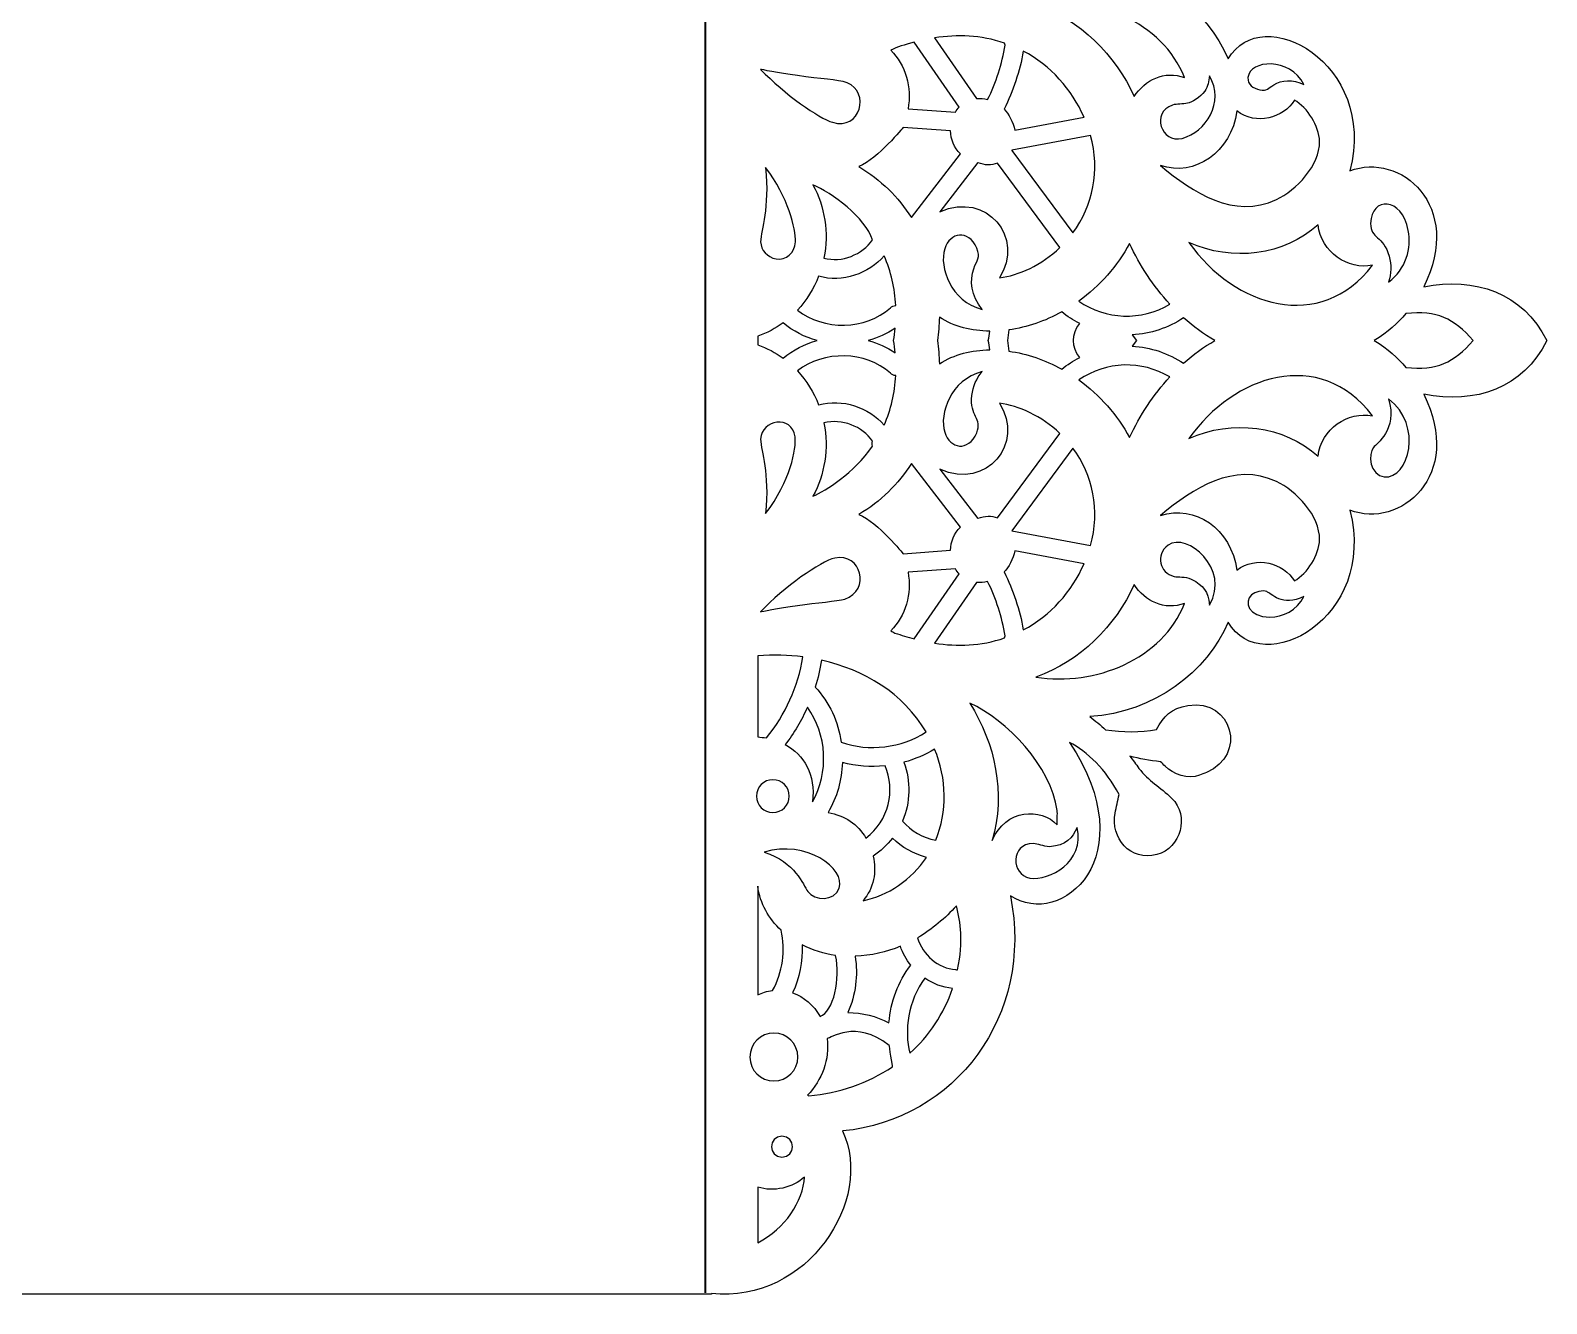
# Model space of a CAD drawing. Header units: millimetres. Extents: x -141 to 141, y -90 to 90.
# Drawn here: x 0.1 to 141.5, y -89.8 to 28.9 of the extents above; entities that cross this region are included whole.
import ezdxf
from ezdxf.lldxf.tags import DXFTag

# ---------------------------------------------------------------- set-up
doc = ezdxf.new("R2010")
doc.units = ezdxf.units.MM
doc.header["$MEASUREMENT"] = 0
doc.layers.add('layer 1', color=7, linetype='Continuous')
tags = doc.linetypes.add('New Line2', pattern=[5, 2.5, -2.5]).pattern_tags.tags
tags[6:7] = [DXFTag(74, 4), DXFTag(75, 0), DXFTag(340, '0'), DXFTag(46, 1.0), DXFTag(50, 0.0), DXFTag(44, 0.0), DXFTag(45, 0.0)]
tags[4:5] = [DXFTag(74, 4), DXFTag(75, 0), DXFTag(340, '0'), DXFTag(46, 1.0), DXFTag(50, 0.0), DXFTag(44, 0.0), DXFTag(45, 0.0)]

msp = doc.modelspace()

# ---------------------------------------------------------------- linework, layer by layer
at = {"layer": 'layer 1', "color": 250}
for points, knots in [([(130.0057, 5.0094), (133.7846, 12.5674), (127.81, 17.6449), (123.1159, 15.808), (123.1159, 15.808), (125.7325, 25.9059), (114.9033, 31.6936), (111.7847, 26.2537), (111.7847, 26.2537), (109.7911, 30.8843), (104.9059, 34.6583), (98.873, 35.0626), (98.873, 35.0626), (99.3881, 35.4401), (99.8784, 35.8563), (100.3441, 36.2832), (100.3441, 36.2832), (101.9351, 36.5196), (103.5685, 36.5407), (105.1031, 36.2585), (105.1031, 36.2585), (105.7487, 35.0308), (106.4542, 34.2794), (108.0276, 34.0254), (108.0276, 34.0254), (112.1974, 33.3516), (113.5662, 38.6609), (109.7421, 40.259), (109.7421, 40.259), (109.5304, 40.3507), (109.3223, 40.4389), (109.1106, 40.5271), (109.1106, 40.5271), (108.0558, 40.9681), (106.6447, 40.4248), (105.8898, 39.6734), (105.8898, 39.6734), (105.7487, 39.5358), (105.6111, 39.3982), (105.4735, 39.2642), (105.4735, 39.2642), (104.4681, 39.1583), (103.505, 38.9925), (102.5913, 38.7421), (102.5913, 38.7421), (102.8876, 39.116), (103.1769, 39.497), (103.4591, 39.8815), (103.4591, 39.8815), (104.3376, 41.0633), (105.4488, 41.6278), (106.5001, 42.6579), (106.5001, 42.6579), (108.1969, 44.323), (107.382, 47.3004), (105.1101, 47.9249), (105.1101, 47.9249), (102.6619, 48.5987), (100.7851, 46.3515), (101.2366, 44.0478), (101.2366, 44.0478), (101.3495, 43.4693), (101.4836, 42.9013), (101.6071, 42.3263), (101.6071, 42.3263), (100.3773, 39.9891), (98.6592, 38.3466), (96.9821, 37.4579), (96.9821, 37.4579), (103.9661, 47.9954), (96.3295, 54.9966), (91.4682, 51.756), (91.4682, 51.756), (93.7278, 63.0548), (86.1945, 72.6877), (75.8225, 73.6847), (75.8225, 73.6847), (78.8268, 80.1292), (72.5417, 89.7812), (63.5917, 88.833), (63.5917, 88.833), (63.5917, 88.833), (63.5917, 88.9), (63.5917, 88.9), (63.5917, 88.9), (63.5917, 88.9), (-63.4083, 88.9), (-63.4083, 88.9), (-63.4083, 88.9), (-63.4083, 88.9), (-63.4083, 88.833), (-63.4083, 88.833), (-63.4083, 88.833), (-72.4334, 89.789), (-78.6102, 80.0587), (-75.6391, 73.6847), (-75.6391, 73.6847), (-86.1522, 72.674), (-93.52, 62.932), (-91.2848, 51.756), (-91.2848, 51.756), (-96.0656, 54.9427), (-103.8546, 48.1037), (-96.7987, 37.4579), (-96.7987, 37.4579), (-98.4747, 38.3462), (-100.1917, 39.9852), (-101.4236, 42.3263), (-101.4236, 42.3263), (-101.3001, 42.9013), (-101.1661, 43.4693), (-101.0532, 44.0478), (-101.0532, 44.0478), (-100.6016, 46.3515), (-102.4784, 48.5987), (-104.9267, 47.9249), (-104.9267, 47.9249), (-107.1985, 47.3004), (-108.0135, 44.323), (-106.3166, 42.6579), (-106.3166, 42.6579), (-105.2654, 41.6278), (-104.1541, 41.0633), (-103.2757, 39.8815), (-103.2757, 39.8815), (-102.9935, 39.497), (-102.7042, 39.116), (-102.4079, 38.7421), (-102.4079, 38.7421), (-103.3216, 38.9925), (-104.2846, 39.1583), (-105.2901, 39.2642), (-105.2901, 39.2642), (-105.4276, 39.3982), (-105.5652, 39.5358), (-105.7063, 39.6734), (-105.7063, 39.6734), (-106.4613, 40.4248), (-107.8724, 40.9681), (-108.9272, 40.5271), (-108.9272, 40.5271), (-113.9075, 38.4517), (-111.7388, 33.3961), (-107.8442, 34.0254), (-107.8442, 34.0254), (-106.2708, 34.2794), (-105.5652, 35.0308), (-104.9196, 36.2585), (-104.9196, 36.2585), (-103.3851, 36.5407), (-101.7517, 36.5196), (-100.1607, 36.2832), (-100.1607, 36.2832), (-99.695, 35.8563), (-99.2046, 35.4401), (-98.6896, 35.0626), (-98.6896, 35.0626), (-104.7009, 34.6597), (-109.6008, 30.9005), (-111.6013, 26.2537), (-111.6013, 26.2537), (-114.7214, 31.6957), (-125.5491, 25.9076), (-122.9324, 15.808), (-122.9324, 15.808), (-127.6187, 17.6421), (-133.6062, 12.5769), (-129.8222, 5.0094), (-129.8222, 5.0094), (-134.5828, 5.9616), (-139.1047, 4.475), (-141.2875, 0), (-141.2875, 0), (-139.0913, -4.4866), (-134.5714, -5.9595), (-129.8222, -5.0094), (-129.8222, -5.0094), (-133.5906, -12.5462), (-127.6464, -17.653), (-122.9324, -15.808), (-122.9324, -15.808), (-125.5485, -25.9059), (-114.7203, -31.6939), (-111.6013, -26.2537), (-111.6013, -26.2537), (-109.6141, -30.8702), (-104.7394, -34.6569), (-98.6896, -35.0626), (-98.6896, -35.0626), (-99.2046, -35.4401), (-99.695, -35.8563), (-100.1607, -36.2832), (-100.1607, -36.2832), (-101.7517, -36.5196), (-103.3851, -36.5407), (-104.9196, -36.2585), (-104.9196, -36.2585), (-105.5652, -35.0308), (-106.2708, -34.2794), (-107.8442, -34.0254), (-107.8442, -34.0254), (-110.3026, -33.6282), (-111.7874, -35.3106), (-111.8084, -37.0861), (-111.8084, -37.0861), (-111.8377, -39.5679), (-108.3987, -42.2942), (-105.2901, -39.2642), (-105.2901, -39.2642), (-104.2846, -39.1583), (-103.3216, -38.9925), (-102.4079, -38.7421), (-102.4079, -38.7421), (-102.7042, -39.116), (-102.9935, -39.497), (-103.2757, -39.8815), (-103.2757, -39.8815), (-104.1541, -41.0633), (-105.2654, -41.6278), (-106.3166, -42.6579), (-106.3166, -42.6579), (-108.0135, -44.323), (-107.1985, -47.3004), (-104.9267, -47.9249), (-104.9267, -47.9249), (-102.4784, -48.5987), (-100.6016, -46.3515), (-101.0532, -44.0478), (-101.0532, -44.0478), (-101.1661, -43.4693), (-101.3001, -42.9013), (-101.4236, -42.3263), (-101.4236, -42.3263), (-100.1938, -39.9895), (-98.4751, -38.3466), (-96.7987, -37.4579), (-96.7987, -37.4579), (-103.8652, -48.1199), (-96.037, -54.9246), (-91.2848, -51.756), (-91.2848, -51.756), (-93.5454, -63.0583), (-86.0086, -72.6881), (-75.6391, -73.6847), (-75.6391, -73.6847), (-78.6959, -80.2429), (-72.245, -89.7693), (-63.4083, -88.833), (-63.4083, -88.833), (-63.4083, -88.833), (-63.4083, -88.9), (-63.4083, -88.9), (-63.4083, -88.9), (-63.4083, -88.9), (63.5917, -88.9), (63.5917, -88.9), (63.5917, -88.9), (63.5917, -88.9), (63.5917, -88.833), (63.5917, -88.833), (63.5917, -88.833), (72.5745, -89.7847), (78.8137, -80.1025), (75.8225, -73.6847), (75.8225, -73.6847), (86.336, -72.6743), (93.7031, -62.9324), (91.4682, -51.756), (91.4682, -51.756), (96.2466, -54.942), (104.0391, -48.1058), (96.9821, -37.4579), (96.9821, -37.4579), (98.6582, -38.3466), (100.3752, -39.9856), (101.6071, -42.3263), (101.6071, -42.3263), (101.4836, -42.9013), (101.3495, -43.4693), (101.2366, -44.0478), (101.2366, -44.0478), (100.7851, -46.3515), (102.6619, -48.5987), (105.1101, -47.9249), (105.1101, -47.9249), (107.382, -47.3004), (108.1969, -44.323), (106.5001, -42.6579), (106.5001, -42.6579), (105.4488, -41.6278), (104.3376, -41.0633), (103.4591, -39.8815), (103.4591, -39.8815), (103.1769, -39.497), (102.8876, -39.116), (102.5913, -38.7421), (102.5913, -38.7421), (103.505, -38.9925), (104.4681, -39.1583), (105.4735, -39.2642), (105.4735, -39.2642), (105.6111, -39.3982), (105.7487, -39.5358), (105.8898, -39.6734), (105.8898, -39.6734), (106.6447, -40.4248), (108.0558, -40.9681), (109.1106, -40.5271), (109.1106, -40.5271), (109.3223, -40.4389), (109.5304, -40.3507), (109.7421, -40.259), (109.7421, -40.259), (113.5662, -38.6609), (112.1974, -33.3516), (108.0276, -34.0254), (108.0276, -34.0254), (106.4542, -34.2794), (105.7487, -35.0308), (105.1031, -36.2585), (105.1031, -36.2585), (103.5685, -36.5407), (101.9351, -36.5196), (100.3441, -36.2832), (100.3441, -36.2832), (99.8784, -35.8563), (99.3881, -35.4401), (98.873, -35.0626), (98.873, -35.0626), (104.8953, -34.6587), (109.7876, -30.8927), (111.7847, -26.2537), (111.7847, -26.2537), (114.9142, -31.713), (125.7237, -25.8727), (123.1159, -15.808), (123.1159, -15.808), (127.8033, -17.6428), (133.7889, -12.5758), (130.0057, -5.0094), (130.0057, -5.0094), (134.802, -5.969), (139.2975, -4.4559), (141.4709, 0), (141.4709, 0), (139.2798, 4.4753), (134.7354, 5.9552), (130.0057, 5.0094)], [0, 0, 0, 0, 0.01136364, 0.01136364, 0.01136364, 0.01136364, 0.02272727, 0.02272727, 0.02272727, 0.02272727, 0.03409091, 0.03409091, 0.03409091, 0.03409091, 0.04545455, 0.04545455, 0.04545455, 0.04545455, 0.05681818, 0.05681818, 0.05681818, 0.05681818, 0.06818182, 0.06818182, 0.06818182, 0.06818182, 0.07954545, 0.07954545, 0.07954545, 0.07954545, 0.09090909, 0.09090909, 0.09090909, 0.09090909, 0.10227273, 0.10227273, 0.10227273, 0.10227273, 0.11363636, 0.11363636, 0.11363636, 0.11363636, 0.125, 0.125, 0.125, 0.125, 0.13636364, 0.13636364, 0.13636364, 0.13636364, 0.14772727, 0.14772727, 0.14772727, 0.14772727, 0.15909091, 0.15909091, 0.15909091, 0.15909091, 0.17045455, 0.17045455, 0.17045455, 0.17045455, 0.18181818, 0.18181818, 0.18181818, 0.18181818, 0.19318182, 0.19318182, 0.19318182, 0.19318182, 0.20454545, 0.20454545, 0.20454545, 0.20454545, 0.21590909, 0.21590909, 0.21590909, 0.21590909, 0.22727273, 0.22727273, 0.22727273, 0.22727273, 0.23863636, 0.23863636, 0.23863636, 0.23863636, 0.25, 0.25, 0.25, 0.25, 0.26136364, 0.26136364, 0.26136364, 0.26136364, 0.27272727, 0.27272727, 0.27272727, 0.27272727, 0.28409091, 0.28409091, 0.28409091, 0.28409091, 0.29545455, 0.29545455, 0.29545455, 0.29545455, 0.30681818, 0.30681818, 0.30681818, 0.30681818, 0.31818182, 0.31818182, 0.31818182, 0.31818182, 0.32954545, 0.32954545, 0.32954545, 0.32954545, 0.34090909, 0.34090909, 0.34090909, 0.34090909, 0.35227273, 0.35227273, 0.35227273, 0.35227273, 0.36363636, 0.36363636, 0.36363636, 0.36363636, 0.375, 0.375, 0.375, 0.375, 0.38636364, 0.38636364, 0.38636364, 0.38636364, 0.39772727, 0.39772727, 0.39772727, 0.39772727, 0.40909091, 0.40909091, 0.40909091, 0.40909091, 0.42045455, 0.42045455, 0.42045455, 0.42045455, 0.43181818, 0.43181818, 0.43181818, 0.43181818, 0.44318182, 0.44318182, 0.44318182, 0.44318182, 0.45454545, 0.45454545, 0.45454545, 0.45454545, 0.46590909, 0.46590909, 0.46590909, 0.46590909, 0.47727273, 0.47727273, 0.47727273, 0.47727273, 0.48863636, 0.48863636, 0.48863636, 0.48863636, 0.5, 0.5, 0.5, 0.5, 0.51136364, 0.51136364, 0.51136364, 0.51136364, 0.52272727, 0.52272727, 0.52272727, 0.52272727, 0.53409091, 0.53409091, 0.53409091, 0.53409091, 0.54545455, 0.54545455, 0.54545455, 0.54545455, 0.55681818, 0.55681818, 0.55681818, 0.55681818, 0.56818182, 0.56818182, 0.56818182, 0.56818182, 0.57954545, 0.57954545, 0.57954545, 0.57954545, 0.59090909, 0.59090909, 0.59090909, 0.59090909, 0.60227273, 0.60227273, 0.60227273, 0.60227273, 0.61363636, 0.61363636, 0.61363636, 0.61363636, 0.625, 0.625, 0.625, 0.625, 0.63636364, 0.63636364, 0.63636364, 0.63636364, 0.64772727, 0.64772727, 0.64772727, 0.64772727, 0.65909091, 0.65909091, 0.65909091, 0.65909091, 0.67045455, 0.67045455, 0.67045455, 0.67045455, 0.68181818, 0.68181818, 0.68181818, 0.68181818, 0.69318182, 0.69318182, 0.69318182, 0.69318182, 0.70454545, 0.70454545, 0.70454545, 0.70454545, 0.71590909, 0.71590909, 0.71590909, 0.71590909, 0.72727273, 0.72727273, 0.72727273, 0.72727273, 0.73863636, 0.73863636, 0.73863636, 0.73863636, 0.75, 0.75, 0.75, 0.75, 0.76136364, 0.76136364, 0.76136364, 0.76136364, 0.77272727, 0.77272727, 0.77272727, 0.77272727, 0.78409091, 0.78409091, 0.78409091, 0.78409091, 0.79545455, 0.79545455, 0.79545455, 0.79545455, 0.80681818, 0.80681818, 0.80681818, 0.80681818, 0.81818182, 0.81818182, 0.81818182, 0.81818182, 0.82954545, 0.82954545, 0.82954545, 0.82954545, 0.84090909, 0.84090909, 0.84090909, 0.84090909, 0.85227273, 0.85227273, 0.85227273, 0.85227273, 0.86363636, 0.86363636, 0.86363636, 0.86363636, 0.875, 0.875, 0.875, 0.875, 0.88636364, 0.88636364, 0.88636364, 0.88636364, 0.89772727, 0.89772727, 0.89772727, 0.89772727, 0.90909091, 0.90909091, 0.90909091, 0.90909091, 0.92045455, 0.92045455, 0.92045455, 0.92045455, 0.93181818, 0.93181818, 0.93181818, 0.93181818, 0.94318182, 0.94318182, 0.94318182, 0.94318182, 0.95454545, 0.95454545, 0.95454545, 0.95454545, 0.96590909, 0.96590909, 0.96590909, 0.96590909, 0.97727273, 0.97727273, 0.97727273, 0.97727273, 1, 1, 1, 1]), ([(107.7172, 24.5075), (105.8545, 25.2166), (103.9883, 24.2782), (103.0111, 22.7471), (103.0111, 22.7471), (101.2518, 26.6231), (97.9791, 29.9025), (93.8424, 31.3796), (93.8424, 31.3796), (99.3669, 32.2488), (105.6386, 29.7042), (107.7172, 24.5075)], [0, 0, 0, 0, 0.25, 0.25, 0.25, 0.25, 0.5, 0.5, 0.5, 0.5, 1, 1, 1, 1]), ([(90.9814, 27.5378), (90.6921, 25.7845), (90.1418, 24.063), (89.3445, 22.4614), (89.3445, 22.4614), (89.0058, 22.5496), (88.6531, 22.5813), (88.3073, 22.5531), (88.3073, 22.5531), (88.3073, 22.5531), (84.3809, 28.2046), (84.3809, 28.2046), (84.3809, 28.2046), (86.5258, 28.5503), (88.6989, 28.4833), (90.9249, 27.7213), (90.9249, 27.7213), (90.9249, 27.7213), (90.9814, 27.5378), (90.9814, 27.5378)], [0, 0, 0, 0, 0.16666667, 0.16666667, 0.16666667, 0.16666667, 0.33333333, 0.33333333, 0.33333333, 0.33333333, 0.5, 0.5, 0.5, 0.5, 0.66666667, 0.66666667, 0.66666667, 0.66666667, 1, 1, 1, 1]), ([(86.3424, 21.2866), (86.3424, 21.2866), (81.9326, 21.6076), (81.9326, 21.6076), (81.9326, 21.6076), (82.2678, 23.5867), (81.7069, 25.6999), (80.324, 27.0616), (80.324, 27.0616), (80.9332, 27.383), (81.5516, 27.5583), (82.5006, 27.8095), (82.5006, 27.8095), (82.5006, 27.8095), (86.7057, 21.7593), (86.7057, 21.7593), (86.7057, 21.7593), (86.5681, 21.6112), (86.4482, 21.4559), (86.3424, 21.2866)], [0, 0, 0, 0, 0.16666667, 0.16666667, 0.16666667, 0.16666667, 0.33333333, 0.33333333, 0.33333333, 0.33333333, 0.5, 0.5, 0.5, 0.5, 0.66666667, 0.66666667, 0.66666667, 0.66666667, 1, 1, 1, 1]), ([(91.8704, 19.6039), (91.742, 20.374), (91.325, 21.1226), (90.8756, 21.5724), (90.8756, 21.5724), (91.7328, 23.2692), (92.3431, 25.0966), (92.6747, 26.9699), (92.6747, 26.9699), (95.2112, 25.6434), (97.2009, 23.4209), (98.3368, 20.8104), (98.3368, 20.8104), (98.3368, 20.8104), (91.8704, 19.6039), (91.8704, 19.6039)], [0, 0, 0, 0, 0.2, 0.2, 0.2, 0.2, 0.4, 0.4, 0.4, 0.4, 0.6, 0.6, 0.6, 0.6, 1, 1, 1, 1]), ([(118.841, 23.8559), (117.7643, 24.3893), (116.7575, 24.2888), (116.0328, 23.8457), (116.0328, 23.8457), (115.4853, 23.519), (115.4232, 23.2364), (114.7247, 23.3712), (114.7247, 23.3712), (114.1032, 23.4985), (113.5648, 23.8795), (113.6216, 24.5085), (113.6216, 24.5085), (113.7574, 26.1849), (117.5279, 26.4435), (118.841, 23.8559)], [0, 0, 0, 0, 0.2, 0.2, 0.2, 0.2, 0.4, 0.4, 0.4, 0.4, 0.6, 0.6, 0.6, 0.6, 1, 1, 1, 1]), ([(68.1842, 25.2776), (68.1842, 25.2776), (69.8218, 24.9305), (71.6125, 24.6909), (71.6125, 24.6909), (73.8315, 24.3699), (75.329, 24.3417), (76.236, 24.034), (76.236, 24.034), (78.444, 23.1507), (77.4926, 19.5471), (74.8799, 20.3426), (74.8799, 20.3426), (73.636, 20.707), (70.4081, 22.9503), (68.1842, 25.2776)], [0, 0, 0, 0, 0.2, 0.2, 0.2, 0.2, 0.4, 0.4, 0.4, 0.4, 0.6, 0.6, 0.6, 0.6, 1, 1, 1, 1]), ([(109.5894, 23.2357), (109.8878, 23.6851), (109.9689, 24.1889), (110.0243, 24.6595), (110.0243, 24.6595), (111.5004, 22.1996), (109.6582, 19.4359), (107.497, 18.8415), (107.497, 18.8415), (105.5296, 18.3713), (104.5316, 21.269), (106.5833, 21.9442), (106.5833, 21.9442), (107.0056, 22.0832), (107.514, 22.0112), (107.9969, 22.1156), (107.9969, 22.1156), (108.3501, 22.2137), (109.2062, 22.6515), (109.5894, 23.2357)], [0, 0, 0, 0, 0.16666667, 0.16666667, 0.16666667, 0.16666667, 0.33333333, 0.33333333, 0.33333333, 0.33333333, 0.5, 0.5, 0.5, 0.5, 0.66666667, 0.66666667, 0.66666667, 0.66666667, 1, 1, 1, 1]), ([(112.5855, 21.3995), (114.3635, 20.0237), (116.9282, 20.7433), (117.9654, 22.412), (117.9654, 22.412), (119.1676, 21.7131), (120.2616, 19.9838), (120.2937, 18.5526), (120.2937, 18.5526), (120.3466, 16.3759), (118.1206, 13.9912), (116.272, 13.141), (116.272, 13.141), (112.2962, 11.3136), (108.5533, 13.7442), (105.4735, 16.3054), (105.4735, 16.3054), (108.634, 15.2449), (112.0662, 17.5334), (112.5855, 21.3995)], [0, 0, 0, 0, 0.16666667, 0.16666667, 0.16666667, 0.16666667, 0.33333333, 0.33333333, 0.33333333, 0.33333333, 0.5, 0.5, 0.5, 0.5, 0.66666667, 0.66666667, 0.66666667, 0.66666667, 1, 1, 1, 1]), ([(82.2396, 11.4688), (81.0309, 13.359), (79.3669, 15.0054), (77.3536, 16.2137), (77.3536, 16.2137), (79.1457, 16.9651), (81.4705, 19.872), (81.4705, 19.872), (81.4705, 19.872), (81.4705, 19.872), (85.8838, 19.5509), (85.8838, 19.5509), (85.8838, 19.5509), (85.895, 18.7702), (86.2358, 17.9783), (86.8186, 17.4061), (86.8186, 17.4061), (86.8186, 17.4061), (82.2396, 11.4688), (82.2396, 11.4688)], [0, 0, 0, 0, 0.16666667, 0.16666667, 0.16666667, 0.16666667, 0.33333333, 0.33333333, 0.33333333, 0.33333333, 0.5, 0.5, 0.5, 0.5, 0.66666667, 0.66666667, 0.66666667, 0.66666667, 1, 1, 1, 1]), ([(97.282, 10.0259), (97.282, 10.0259), (91.5917, 17.7271), (91.5917, 17.7271), (91.5917, 17.7271), (91.5952, 17.7377), (91.5988, 17.7447), (91.6058, 17.7553), (91.6058, 17.7553), (91.6058, 17.7553), (98.9365, 19.1206), (98.9365, 19.1206), (98.9365, 19.1206), (99.8682, 15.8468), (99.1824, 12.61), (97.282, 10.0259)], [0, 0, 0, 0, 0.2, 0.2, 0.2, 0.2, 0.4, 0.4, 0.4, 0.4, 0.6, 0.6, 0.6, 0.6, 1, 1, 1, 1]), ([(68.6467, 16.1301), (70.7573, 13.3445), (71.4781, 10.4376), (71.422, 9.2068), (71.422, 9.2068), (71.3962, 8.1478), (70.5199, 7.4542), (69.6295, 7.6129), (69.6295, 7.6129), (68.792, 7.7615), (68.2096, 8.4533), (68.1842, 9.1885), (68.1842, 9.1885), (68.2237, 10.4228), (69.0196, 12.2657), (68.6467, 16.1301)], [0, 0, 0, 0, 0.2, 0.2, 0.2, 0.2, 0.4, 0.4, 0.4, 0.4, 0.6, 0.6, 0.6, 0.6, 1, 1, 1, 1]), ([(84.8854, 12.005), (84.8854, 12.005), (88.4238, 16.5947), (88.4238, 16.5947), (88.4238, 16.5947), (88.4343, 16.5841), (88.4484, 16.577), (88.459, 16.5735), (88.459, 16.5735), (89.0764, 16.316), (89.7149, 16.323), (90.2688, 16.5382), (90.2688, 16.5382), (90.2688, 16.5382), (96.0861, 8.6678), (96.0861, 8.6678), (96.0861, 8.6678), (94.3995, 7.0457), (92.2168, 6.06), (90.4663, 5.842), (90.4663, 5.842), (92.812, 9.5698), (89.3128, 13.9513), (84.8854, 12.005)], [0, 0, 0, 0, 0.14285714, 0.14285714, 0.14285714, 0.14285714, 0.28571429, 0.28571429, 0.28571429, 0.28571429, 0.42857143, 0.42857143, 0.42857143, 0.42857143, 0.57142857, 0.57142857, 0.57142857, 0.57142857, 0.71428571, 0.71428571, 0.71428571, 0.71428571, 1, 1, 1, 1]), ([(78.6201, 9.3733), (77.6753, 8.0169), (75.7389, 7.2242), (74.0833, 7.687), (74.0833, 7.687), (74.5621, 10.0669), (74.1655, 12.482), (73.0603, 14.5098), (73.0603, 14.5098), (74.7677, 13.8127), (77.9829, 11.4208), (78.6201, 9.3733)], [0, 0, 0, 0, 0.25, 0.25, 0.25, 0.25, 0.5, 0.5, 0.5, 0.5, 1, 1, 1, 1]), ([(128.5646, 10.2627), (128.8987, 8.618), (128.3497, 6.6636), (126.7358, 5.4367), (126.7358, 5.4367), (126.9693, 6.2509), (127.0226, 7.0443), (126.7845, 7.8627), (126.7845, 7.8627), (126.2486, 9.8146), (125.0382, 9.4298), (125.0541, 10.9234), (125.0541, 10.9234), (125.1091, 13.4207), (127.9694, 13.4232), (128.5646, 10.2627)], [0, 0, 0, 0, 0.2, 0.2, 0.2, 0.2, 0.4, 0.4, 0.4, 0.4, 0.6, 0.6, 0.6, 0.6, 1, 1, 1, 1]), ([(88.833, 2.8896), (85.9007, 3.6816), (84.8071, 6.8111), (85.3454, 8.5542), (85.3454, 8.5542), (85.8397, 10.076), (87.5446, 10.426), (88.3299, 8.6064), (88.3299, 8.6064), (88.7095, 7.6973), (88.3451, 7.536), (88.0555, 6.6989), (88.0555, 6.6989), (87.6582, 5.5894), (87.8071, 4.1988), (88.833, 2.8896)], [0, 0, 0, 0, 0.2, 0.2, 0.2, 0.2, 0.4, 0.4, 0.4, 0.4, 0.6, 0.6, 0.6, 0.6, 1, 1, 1, 1]), ([(125.2396, 7.0168), (120.3635, 0.6858), (112.3689, 3.1274), (108.1193, 9.1334), (108.1193, 9.1334), (112.1082, 7.3173), (117.0146, 7.9237), (120.1526, 10.7879), (120.1526, 10.7879), (120.4489, 8.2197), (122.9431, 6.5687), (125.2396, 7.0168)], [0, 0, 0, 0, 0.25, 0.25, 0.25, 0.25, 0.5, 0.5, 0.5, 0.5, 1, 1, 1, 1]), ([(97.8464, 3.6759), (99.8149, 5.0871), (101.4377, 6.9356), (102.5878, 9.0523), (102.5878, 9.0523), (103.5438, 6.9779), (104.8068, 5.0483), (106.3343, 3.3973), (106.3343, 3.3973), (103.6465, 1.7875), (100.3646, 1.9445), (97.8464, 3.6759)], [0, 0, 0, 0, 0.25, 0.25, 0.25, 0.25, 0.5, 0.5, 0.5, 0.5, 1, 1, 1, 1]), ([(80.2852, 3.0515), (77.9427, 0.949), (74.0692, 0.9066), (71.6174, 2.8363), (71.6174, 2.8363), (72.4711, 3.7465), (73.1379, 4.826), (73.593, 5.9937), (73.593, 5.9937), (75.8017, 5.3679), (78.2694, 6.2406), (79.6996, 7.8881), (79.6996, 7.8881), (80.3416, 6.4311), (80.705, 4.8578), (80.7826, 3.2703), (80.7826, 3.2703), (80.6027, 3.2526), (80.4263, 3.1821), (80.2852, 3.0515)], [0, 0, 0, 0, 0.16666667, 0.16666667, 0.16666667, 0.16666667, 0.33333333, 0.33333333, 0.33333333, 0.33333333, 0.5, 0.5, 0.5, 0.5, 0.66666667, 0.66666667, 0.66666667, 0.66666667, 1, 1, 1, 1]), ([(128.3476, -2.5047), (127.6396, -1.6623), (126.6204, -0.7588), (125.4019, 0), (125.4019, 0), (126.619, 0.7578), (127.6403, 1.663), (128.3476, 2.5047), (128.3476, 2.5047), (131.2362, 2.8497), (132.8226, 2.0408), (134.6165, 0), (134.6165, 0), (132.8244, -2.0394), (131.2383, -2.8501), (128.3476, -2.5047)], [0, 0, 0, 0, 0.2, 0.2, 0.2, 0.2, 0.4, 0.4, 0.4, 0.4, 0.6, 0.6, 0.6, 0.6, 1, 1, 1, 1]), ([(70.2839, 1.6475), (71.2047, 0.8643), (72.2983, 0.314), (73.466, 0), (73.466, 0), (72.2983, -0.314), (71.2047, -0.8643), (70.2839, -1.6475), (70.2839, -1.6475), (69.5713, -1.1289), (68.7776, -0.7056), (67.9168, -0.4057), (67.9168, -0.4057), (67.9168, -0.4057), (67.9168, 0.4057), (67.9168, 0.4057), (67.9168, 0.4057), (68.7776, 0.7056), (69.5713, 1.1289), (70.2839, 1.6475)], [0, 0, 0, 0, 0.16666667, 0.16666667, 0.16666667, 0.16666667, 0.33333333, 0.33333333, 0.33333333, 0.33333333, 0.5, 0.5, 0.5, 0.5, 0.66666667, 0.66666667, 0.66666667, 0.66666667, 1, 1, 1, 1]), ([(89.5385, -0.8714), (87.8734, -0.8855), (86.2365, -1.2771), (84.8466, -2.1731), (84.8466, -2.1731), (84.8325, -1.4464), (84.7725, -0.7197), (84.6667, 0), (84.6667, 0), (84.7725, 0.7197), (84.8325, 1.4464), (84.8466, 2.1731), (84.8466, 2.1731), (86.2365, 1.2771), (87.8734, 0.8855), (89.5385, 0.8714), (89.5385, 0.8714), (89.5174, 0.5786), (89.4715, 0.2858), (89.4045, 0), (89.4045, 0), (89.4715, -0.2857), (89.5174, -0.5786), (89.5385, -0.8714)], [0, 0, 0, 0, 0.14285714, 0.14285714, 0.14285714, 0.14285714, 0.28571429, 0.28571429, 0.28571429, 0.28571429, 0.42857143, 0.42857143, 0.42857143, 0.42857143, 0.57142857, 0.57142857, 0.57142857, 0.57142857, 0.71428571, 0.71428571, 0.71428571, 0.71428571, 1, 1, 1, 1]), ([(97.9311, -1.5804), (97.3349, -1.8874), (96.7705, -2.2472), (96.2519, -2.6705), (96.2519, -2.6705), (94.6852, -1.8013), (93.0367, -1.2248), (91.313, -0.9913), (91.313, -0.9913), (91.2989, -0.6597), (91.2601, -0.3281), (91.2036, 0), (91.2036, 0), (91.2601, 0.3281), (91.2989, 0.6597), (91.313, 0.9913), (91.313, 0.9913), (93.0434, 1.2256), (94.6916, 1.8045), (96.2519, 2.6705), (96.2519, 2.6705), (96.7705, 2.2472), (97.3349, 1.8874), (97.9311, 1.5804), (97.9311, 1.5804), (97.1596, 0.6742), (97.1582, -0.6727), (97.9311, -1.5804)], [0, 0, 0, 0, 0.125, 0.125, 0.125, 0.125, 0.25, 0.25, 0.25, 0.25, 0.375, 0.375, 0.375, 0.375, 0.5, 0.5, 0.5, 0.5, 0.625, 0.625, 0.625, 0.625, 0.75, 0.75, 0.75, 0.75, 1, 1, 1, 1]), ([(102.8277, -0.5256), (102.8277, -0.5256), (103.2193, 0), (103.2193, 0), (103.2193, 0), (103.2193, 0), (102.8277, 0.5256), (102.8277, 0.5256), (102.8277, 0.5256), (104.5281, 0.6209), (106.2002, 1.1783), (107.6219, 2.1202), (107.6219, 2.1202), (108.5215, 1.3159), (109.4916, 0.6033), (110.5288, 0), (110.5288, 0), (109.4916, -0.6032), (108.5215, -1.3159), (107.6219, -2.1202), (107.6219, -2.1202), (106.2002, -1.1783), (104.5281, -0.6209), (102.8277, -0.5256)], [0, 0, 0, 0, 0.14285714, 0.14285714, 0.14285714, 0.14285714, 0.28571429, 0.28571429, 0.28571429, 0.28571429, 0.42857143, 0.42857143, 0.42857143, 0.42857143, 0.57142857, 0.57142857, 0.57142857, 0.57142857, 0.71428571, 0.71428571, 0.71428571, 0.71428571, 1, 1, 1, 1]), ([(80.7332, -1.1571), (79.9712, -0.6279), (79.1175, -0.2434), (78.2214, 0), (78.2214, 0), (79.1175, 0.2434), (79.9712, 0.6279), (80.7332, 1.1571), (80.7332, 1.1571), (80.6944, 0.7691), (80.6415, 0.3845), (80.5674, 0), (80.5674, 0), (80.6415, -0.3845), (80.6944, -0.7691), (80.7332, -1.1571)], [0, 0, 0, 0, 0.2, 0.2, 0.2, 0.2, 0.4, 0.4, 0.4, 0.4, 0.6, 0.6, 0.6, 0.6, 1, 1, 1, 1]), ([(73.593, -5.9937), (73.1379, -4.826), (72.4711, -3.7465), (71.6174, -2.8363), (71.6174, -2.8363), (74.0692, -0.9066), (77.9427, -0.949), (80.2852, -3.0515), (80.2852, -3.0515), (80.4263, -3.1821), (80.6027, -3.2526), (80.7826, -3.2702), (80.7826, -3.2702), (80.705, -4.8577), (80.3416, -6.4311), (79.6996, -7.8881), (79.6996, -7.8881), (78.2694, -6.2406), (75.8014, -5.3679), (73.593, -5.9937)], [0, 0, 0, 0, 0.16666667, 0.16666667, 0.16666667, 0.16666667, 0.33333333, 0.33333333, 0.33333333, 0.33333333, 0.5, 0.5, 0.5, 0.5, 0.66666667, 0.66666667, 0.66666667, 0.66666667, 1, 1, 1, 1]), ([(120.1526, -10.7879), (117.0104, -7.9199), (112.1018, -7.3201), (108.1193, -9.1334), (108.1193, -9.1334), (112.2874, -3.2431), (120.269, -0.563), (125.2396, -7.0167), (125.2396, -7.0167), (122.9431, -6.5687), (120.4489, -8.2197), (120.1526, -10.7879)], [0, 0, 0, 0, 0.25, 0.25, 0.25, 0.25, 0.5, 0.5, 0.5, 0.5, 1, 1, 1, 1]), ([(97.8464, -3.6759), (100.4253, -1.9032), (103.7033, -1.8217), (106.3343, -3.3972), (106.3343, -3.3972), (104.8068, -5.0482), (103.5438, -6.9779), (102.5878, -9.0523), (102.5878, -9.0523), (101.4377, -6.9356), (99.8149, -5.0871), (97.8464, -3.6759)], [0, 0, 0, 0, 0.25, 0.25, 0.25, 0.25, 0.5, 0.5, 0.5, 0.5, 1, 1, 1, 1]), ([(88.3299, -8.6067), (87.5457, -10.4242), (85.84, -10.0782), (85.3454, -8.5542), (85.3454, -8.5542), (84.8078, -6.8135), (85.8933, -3.6855), (88.833, -2.8896), (88.833, -2.8896), (88.3186, -3.5468), (87.9655, -4.2489), (87.8766, -5.1199), (87.8766, -5.1199), (87.6431, -7.1007), (88.8989, -7.2443), (88.3299, -8.6067)], [0, 0, 0, 0, 0.2, 0.2, 0.2, 0.2, 0.4, 0.4, 0.4, 0.4, 0.6, 0.6, 0.6, 0.6, 1, 1, 1, 1]), ([(126.3294, -12.7088), (124.9747, -12.5864), (124.7997, -10.56), (125.3268, -9.9572), (125.3268, -9.9572), (125.6086, -9.6044), (127.5722, -8.3538), (126.7358, -5.4367), (126.7358, -5.4367), (129.9714, -7.8948), (128.6263, -12.9371), (126.3294, -12.7088)], [0, 0, 0, 0, 0.25, 0.25, 0.25, 0.25, 0.5, 0.5, 0.5, 0.5, 1, 1, 1, 1]), ([(68.1842, -9.1888), (68.2463, -7.372), (71.1038, -6.8774), (71.4019, -8.9796), (71.4019, -8.9796), (71.5328, -10.082), (70.9595, -13.0778), (68.6467, -16.1304), (68.6467, -16.1304), (69.0199, -12.265), (68.224, -10.4242), (68.1842, -9.1888)], [0, 0, 0, 0, 0.25, 0.25, 0.25, 0.25, 0.5, 0.5, 0.5, 0.5, 1, 1, 1, 1]), ([(84.8854, -12.005), (89.3113, -13.9509), (92.813, -9.5719), (90.4663, -5.842), (90.4663, -5.842), (92.2168, -6.0604), (94.3995, -7.0457), (96.0861, -8.6677), (96.0861, -8.6677), (96.0861, -8.6677), (90.2688, -16.5382), (90.2688, -16.5382), (90.2688, -16.5382), (89.7149, -16.323), (89.0764, -16.316), (88.459, -16.5735), (88.459, -16.5735), (88.4484, -16.577), (88.4343, -16.5841), (88.4238, -16.5947), (88.4238, -16.5947), (88.4238, -16.5947), (84.8854, -12.005), (84.8854, -12.005)], [0, 0, 0, 0, 0.14285714, 0.14285714, 0.14285714, 0.14285714, 0.28571429, 0.28571429, 0.28571429, 0.28571429, 0.42857143, 0.42857143, 0.42857143, 0.42857143, 0.57142857, 0.57142857, 0.57142857, 0.57142857, 0.71428571, 0.71428571, 0.71428571, 0.71428571, 1, 1, 1, 1]), ([(78.6059, -9.8566), (76.8939, -12.3465), (74.264, -14.0183), (73.0603, -14.5098), (73.0603, -14.5098), (74.1641, -12.4845), (74.5628, -10.07), (74.0833, -7.687), (74.0833, -7.687), (75.7379, -7.2249), (77.675, -8.0165), (78.6201, -9.3733), (78.6201, -9.3733), (78.5707, -9.5321), (78.5636, -9.6979), (78.6059, -9.8566)], [0, 0, 0, 0, 0.2, 0.2, 0.2, 0.2, 0.4, 0.4, 0.4, 0.4, 0.6, 0.6, 0.6, 0.6, 1, 1, 1, 1]), ([(91.6058, -17.7518), (91.5988, -17.7447), (91.5952, -17.7377), (91.5917, -17.7271), (91.5917, -17.7271), (91.5917, -17.7271), (97.282, -10.0259), (97.282, -10.0259), (97.282, -10.0259), (99.1577, -12.5769), (99.882, -15.7992), (98.9365, -19.1206), (98.9365, -19.1206), (98.9365, -19.1206), (91.6058, -17.7518), (91.6058, -17.7518)], [0, 0, 0, 0, 0.2, 0.2, 0.2, 0.2, 0.4, 0.4, 0.4, 0.4, 0.6, 0.6, 0.6, 0.6, 1, 1, 1, 1]), ([(85.8838, -19.5509), (85.8838, -19.5509), (81.4705, -19.872), (81.4705, -19.872), (81.4705, -19.872), (81.4705, -19.872), (79.1457, -16.9651), (77.3536, -16.2137), (77.3536, -16.2137), (79.3619, -15.0089), (81.0278, -13.3639), (82.2396, -11.4688), (82.2396, -11.4688), (82.2396, -11.4688), (86.8186, -17.4061), (86.8186, -17.4061), (86.8186, -17.4061), (86.2386, -17.9758), (85.895, -18.7667), (85.8838, -19.5509)], [0, 0, 0, 0, 0.16666667, 0.16666667, 0.16666667, 0.16666667, 0.33333333, 0.33333333, 0.33333333, 0.33333333, 0.5, 0.5, 0.5, 0.5, 0.66666667, 0.66666667, 0.66666667, 0.66666667, 1, 1, 1, 1]), ([(117.9654, -22.412), (116.9282, -20.7433), (114.3635, -20.0237), (112.5855, -21.3995), (112.5855, -21.3995), (112.0662, -17.5338), (108.6337, -15.2456), (105.4735, -16.3054), (105.4735, -16.3054), (108.5533, -13.7442), (112.2962, -11.3136), (116.272, -13.141), (116.272, -13.141), (118.1206, -13.9912), (120.3466, -16.3759), (120.2937, -18.5526), (120.2937, -18.5526), (120.2616, -19.9845), (119.1673, -21.7138), (117.9654, -22.412)], [0, 0, 0, 0, 0.16666667, 0.16666667, 0.16666667, 0.16666667, 0.33333333, 0.33333333, 0.33333333, 0.33333333, 0.5, 0.5, 0.5, 0.5, 0.66666667, 0.66666667, 0.66666667, 0.66666667, 1, 1, 1, 1]), ([(110.0243, -24.6595), (109.8744, -23.3892), (109.529, -22.8572), (108.337, -22.2504), (108.337, -22.2504), (107.7302, -21.9611), (107.1598, -22.0941), (106.7276, -21.9851), (106.7276, -21.9851), (105.3934, -21.6683), (104.9369, -19.9898), (106.172, -19.0786), (106.172, -19.0786), (107.9267, -17.8061), (112.0327, -21.3173), (110.0243, -24.6595)], [0, 0, 0, 0, 0.2, 0.2, 0.2, 0.2, 0.4, 0.4, 0.4, 0.4, 0.6, 0.6, 0.6, 0.6, 1, 1, 1, 1]), ([(75.1166, -20.2784), (77.5384, -19.7647), (78.4899, -23.2685), (76.0261, -24.1057), (76.0261, -24.1057), (75.3392, -24.3078), (73.4053, -24.4316), (71.6125, -24.6913), (71.6125, -24.6913), (69.8218, -24.9308), (68.1842, -25.2779), (68.1842, -25.2779), (68.1842, -25.2779), (70.3506, -23.0106), (73.7355, -20.5796), (75.1166, -20.2784)], [0, 0, 0, 0, 0.2, 0.2, 0.2, 0.2, 0.4, 0.4, 0.4, 0.4, 0.6, 0.6, 0.6, 0.6, 1, 1, 1, 1]), ([(90.8756, -21.5724), (91.3197, -21.1282), (91.7406, -20.3828), (91.8704, -19.6039), (91.8704, -19.6039), (91.8704, -19.6039), (98.3368, -20.8104), (98.3368, -20.8104), (98.3368, -20.8104), (97.2009, -23.4209), (95.2112, -25.6434), (92.6747, -26.9699), (92.6747, -26.9699), (92.3431, -25.0966), (91.7328, -23.2692), (90.8756, -21.5724)], [0, 0, 0, 0, 0.2, 0.2, 0.2, 0.2, 0.4, 0.4, 0.4, 0.4, 0.6, 0.6, 0.6, 0.6, 1, 1, 1, 1]), ([(82.5006, -27.8095), (81.9009, -27.6507), (81.3047, -27.4708), (80.7085, -27.2732), (80.7085, -27.2732), (80.5815, -27.1992), (80.451, -27.1251), (80.324, -27.0616), (80.324, -27.0616), (81.7069, -25.6999), (82.2678, -23.5867), (81.9326, -21.6076), (81.9326, -21.6076), (81.9326, -21.6076), (86.3424, -21.2866), (86.3424, -21.2866), (86.3424, -21.2866), (86.4482, -21.4559), (86.5681, -21.6112), (86.7057, -21.7593), (86.7057, -21.7593), (86.7057, -21.7593), (82.5006, -27.8095), (82.5006, -27.8095)], [0, 0, 0, 0, 0.14285714, 0.14285714, 0.14285714, 0.14285714, 0.28571429, 0.28571429, 0.28571429, 0.28571429, 0.42857143, 0.42857143, 0.42857143, 0.42857143, 0.57142857, 0.57142857, 0.57142857, 0.57142857, 0.71428571, 0.71428571, 0.71428571, 0.71428571, 1, 1, 1, 1]), ([(90.9249, -27.7213), (88.6989, -28.4833), (86.5258, -28.5503), (84.3809, -28.2046), (84.3809, -28.2046), (84.3809, -28.2046), (88.3073, -22.5531), (88.3073, -22.5531), (88.3073, -22.5531), (88.6531, -22.5813), (89.0058, -22.5496), (89.3445, -22.4614), (89.3445, -22.4614), (90.1418, -24.063), (90.6921, -25.7845), (90.9814, -27.5378), (90.9814, -27.5378), (90.9814, -27.5378), (90.9249, -27.7213), (90.9249, -27.7213)], [0, 0, 0, 0, 0.16666667, 0.16666667, 0.16666667, 0.16666667, 0.33333333, 0.33333333, 0.33333333, 0.33333333, 0.5, 0.5, 0.5, 0.5, 0.66666667, 0.66666667, 0.66666667, 0.66666667, 1, 1, 1, 1]), ([(93.8424, -31.3796), (97.9734, -29.9046), (101.2493, -26.6291), (103.0111, -22.7471), (103.0111, -22.7471), (103.9883, -24.2782), (105.8545, -25.2166), (107.7172, -24.5075), (107.7172, -24.5075), (105.6361, -29.7113), (99.4025, -32.2559), (93.8424, -31.3796)], [0, 0, 0, 0, 0.25, 0.25, 0.25, 0.25, 0.5, 0.5, 0.5, 0.5, 1, 1, 1, 1]), ([(115.6487, -25.7803), (113.6505, -25.7683), (113.2117, -24.3385), (113.961, -23.7144), (113.961, -23.7144), (114.3028, -23.429), (114.9749, -23.2336), (115.3728, -23.4019), (115.3728, -23.4019), (115.7651, -23.5733), (116.8277, -24.8504), (118.841, -23.8562), (118.841, -23.8562), (118.1855, -25.1456), (116.8777, -25.805), (115.6487, -25.7803)], [0, 0, 0, 0, 0.2, 0.2, 0.2, 0.2, 0.4, 0.4, 0.4, 0.4, 0.6, 0.6, 0.6, 0.6, 1, 1, 1, 1]), ([(72.1184, -29.4957), (71.6809, -32.2651), (70.4921, -34.8897), (68.7176, -37.0522), (68.7176, -37.0522), (68.4565, -37.0064), (68.1884, -36.9746), (67.9168, -36.957), (67.9168, -36.957), (67.9168, -36.957), (67.9168, -29.404), (67.9168, -29.404), (67.9168, -29.404), (69.366, -29.2834), (70.7912, -29.3271), (72.1184, -29.4957)], [0, 0, 0, 0, 0.2, 0.2, 0.2, 0.2, 0.4, 0.4, 0.4, 0.4, 0.6, 0.6, 0.6, 0.6, 1, 1, 1, 1]), ([(73.2649, -32.3039), (73.5259, -31.4889), (73.727, -30.6529), (73.8611, -29.8062), (73.8611, -29.8062), (77.8298, -30.6881), (81.4458, -32.8507), (83.6119, -36.4913), (83.6119, -36.4913), (81.3047, -37.9801), (78.292, -38.3646), (75.6991, -37.4509), (75.6991, -37.4509), (75.4204, -35.5388), (74.6054, -33.7114), (73.2649, -32.3039)], [0, 0, 0, 0, 0.2, 0.2, 0.2, 0.2, 0.4, 0.4, 0.4, 0.4, 0.6, 0.6, 0.6, 0.6, 1, 1, 1, 1]), ([(89.7784, -46.609), (91.0389, -42.2137), (90.0617, -37.5638), (87.6864, -33.8102), (87.6864, -33.8102), (91.131, -35.3215), (95.2652, -39.7432), (95.836, -43.8058), (95.836, -43.8058), (95.8748, -44.0704), (95.8067, -44.867), (95.8173, -45.1598), (95.8173, -45.1598), (94.3857, -43.5081), (90.9944, -43.6531), (89.7784, -46.609)], [0, 0, 0, 0, 0.2, 0.2, 0.2, 0.2, 0.4, 0.4, 0.4, 0.4, 0.6, 0.6, 0.6, 0.6, 1, 1, 1, 1]), ([(70.4779, -37.6696), (71.3034, -36.5901), (71.9914, -35.4224), (72.5452, -34.1912), (72.5452, -34.1912), (74.3832, -36.6818), (74.5596, -40.3084), (73.0144, -42.993), (73.0144, -42.993), (73.3284, -40.4424), (72.2101, -38.608), (70.4779, -37.6696)], [0, 0, 0, 0, 0.25, 0.25, 0.25, 0.25, 0.5, 0.5, 0.5, 0.5, 1, 1, 1, 1]), ([(81.407, -44.7957), (82.1478, -43.0706), (82.1866, -41.0704), (81.5481, -39.31), (81.5481, -39.31), (82.5571, -39.0419), (83.5201, -38.6256), (84.4021, -38.0788), (84.4021, -38.0788), (85.5451, -40.8446), (85.6156, -43.9244), (84.5044, -46.5631), (84.5044, -46.5631), (83.3085, -46.3656), (82.1902, -45.7235), (81.407, -44.7957)], [0, 0, 0, 0, 0.2, 0.2, 0.2, 0.2, 0.4, 0.4, 0.4, 0.4, 0.6, 0.6, 0.6, 0.6, 1, 1, 1, 1]), ([(74.4643, -44.0055), (75.3039, -42.6014), (75.7484, -40.9751), (75.8014, -39.3347), (75.8014, -39.3347), (77.0925, -39.691), (78.4507, -39.7863), (79.7807, -39.6452), (79.7807, -39.6452), (80.7533, -41.9227), (80.161, -44.7305), (78.0027, -46.3762), (78.0027, -46.3762), (77.2287, -45.0995), (76.0208, -44.2352), (74.4643, -44.0055)], [0, 0, 0, 0, 0.2, 0.2, 0.2, 0.2, 0.4, 0.4, 0.4, 0.4, 0.6, 0.6, 0.6, 0.6, 1, 1, 1, 1]), ([(69.3275, -40.9399), (70.1717, -40.9399), (70.8561, -41.6242), (70.8561, -42.4684), (70.8561, -42.4684), (70.8561, -43.3126), (70.1717, -43.997), (69.3275, -43.997), (69.3275, -43.997), (68.483, -43.997), (67.7986, -43.3126), (67.7986, -42.4684), (67.7986, -42.4684), (67.7986, -41.6242), (68.483, -40.9399), (69.3275, -40.9399)], [0, 0, 0, 0, 0.2, 0.2, 0.2, 0.2, 0.4, 0.4, 0.4, 0.4, 0.6, 0.6, 0.6, 0.6, 1, 1, 1, 1]), ([(72.5745, -51.3733), (72.1311, -50.7167), (71.452, -48.6597), (68.502, -47.6839), (68.502, -47.6839), (72.4045, -46.5166), (76.1421, -49.1896), (75.5096, -51.0589), (75.5096, -51.0589), (75.0739, -52.3173), (73.1943, -52.227), (72.5745, -51.3733)], [0, 0, 0, 0, 0.25, 0.25, 0.25, 0.25, 0.5, 0.5, 0.5, 0.5, 1, 1, 1, 1]), ([(77.7275, -52.2182), (78.7435, -51.0681), (79.0046, -49.5088), (78.6836, -48.0624), (78.6836, -48.0624), (79.3715, -47.6038), (79.9783, -47.0323), (80.4757, -46.3797), (80.4757, -46.3797), (81.3435, -47.244), (82.4512, -47.8719), (83.6366, -48.1824), (83.6366, -48.1824), (82.2702, -50.2546), (80.0739, -51.761), (77.7275, -52.2182)], [0, 0, 0, 0, 0.2, 0.2, 0.2, 0.2, 0.4, 0.4, 0.4, 0.4, 0.6, 0.6, 0.6, 0.6, 1, 1, 1, 1]), ([(97.6965, -45.3923), (98.431, -48.6262), (95.1114, -50.383), (93.2907, -50.1121), (93.2907, -50.1121), (91.4816, -49.7985), (91.4813, -46.9032), (93.581, -46.9007), (93.581, -46.9007), (94.0932, -46.9), (94.4707, -47.1547), (95.1304, -47.1851), (95.1304, -47.1851), (96.6879, -47.0771), (97.2379, -46.38), (97.6965, -45.3923)], [0, 0, 0, 0, 0.2, 0.2, 0.2, 0.2, 0.4, 0.4, 0.4, 0.4, 0.6, 0.6, 0.6, 0.6, 1, 1, 1, 1]), ([(67.9168, -50.8635), (68.132, -52.5004), (68.9434, -53.8974), (70.0969, -54.9734), (70.0969, -54.9734), (70.5379, -56.8537), (70.2345, -58.9033), (69.2997, -60.5896), (69.2997, -60.5896), (68.7507, -60.652), (68.3285, -60.7992), (67.9168, -60.9953), (67.9168, -60.9953), (67.9168, -60.9953), (67.9168, -50.8635), (67.9168, -50.8635)], [0, 0, 0, 0, 0.2, 0.2, 0.2, 0.2, 0.4, 0.4, 0.4, 0.4, 0.6, 0.6, 0.6, 0.6, 1, 1, 1, 1]), ([(86.547, -58.6633), (86.4905, -58.6528), (86.4306, -58.6457), (86.3671, -58.6387), (86.3671, -58.6387), (84.7513, -58.5575), (83.2626, -57.2382), (82.8216, -55.6754), (82.8216, -55.6754), (84.1728, -54.8886), (85.3899, -53.8692), (86.4411, -52.6838), (86.4411, -52.6838), (86.807, -54.2921), (87.1252, -55.904), (86.547, -58.6633)], [0, 0, 0, 0, 0.2, 0.2, 0.2, 0.2, 0.4, 0.4, 0.4, 0.4, 0.6, 0.6, 0.6, 0.6, 1, 1, 1, 1]), ([(72.0513, -56.3456), (73.025, -56.8465), (74.0939, -57.1817), (75.1769, -57.3194), (75.1769, -57.3194), (75.638, -59.4236), (74.9988, -62.6061), (73.72, -63.0131), (73.72, -63.0131), (73.1379, -61.976), (72.2242, -61.1753), (71.1659, -60.8013), (71.1659, -60.8013), (71.7973, -59.4148), (72.1043, -57.8696), (72.0513, -56.3456)], [0, 0, 0, 0, 0.2, 0.2, 0.2, 0.2, 0.4, 0.4, 0.4, 0.4, 0.6, 0.6, 0.6, 0.6, 1, 1, 1, 1]), ([(76.9938, -57.3969), (78.4719, -57.3476), (79.8901, -57.0195), (81.213, -56.4691), (81.213, -56.4691), (81.4282, -57.1111), (81.7598, -57.7038), (82.1796, -58.233), (82.1796, -58.233), (81.0048, -59.757), (80.3063, -61.6549), (80.1476, -63.5917), (80.1476, -63.5917), (78.9764, -62.9779), (77.6499, -62.6533), (76.3235, -62.6393), (76.3235, -62.6393), (77.0361, -61.0059), (77.283, -59.1608), (76.9938, -57.3969)], [0, 0, 0, 0, 0.16666667, 0.16666667, 0.16666667, 0.16666667, 0.33333333, 0.33333333, 0.33333333, 0.33333333, 0.5, 0.5, 0.5, 0.5, 0.66666667, 0.66666667, 0.66666667, 0.66666667, 1, 1, 1, 1]), ([(82.102, -66.4317), (81.5502, -64.3478), (81.9259, -61.5435), (83.4884, -59.4395), (83.4884, -59.4395), (84.2504, -59.9652), (85.1394, -60.3074), (86.0778, -60.392), (86.0778, -60.392), (85.2865, -62.7659), (83.8655, -64.8508), (82.102, -66.4317)], [0, 0, 0, 0, 0.25, 0.25, 0.25, 0.25, 0.5, 0.5, 0.5, 0.5, 1, 1, 1, 1]), ([(72.6828, -70.4251), (72.6405, -70.4038), (72.5946, -70.3826), (72.5558, -70.3615), (72.5558, -70.3615), (73.8971, -68.9572), (74.6326, -66.9989), (74.3832, -65.0663), (74.3832, -65.0663), (74.737, -65.0504), (76.9645, -63.2633), (80.1793, -65.7049), (80.1793, -65.7049), (80.1793, -65.7056), (80.4827, -67.6945), (80.4827, -67.6945), (80.4827, -67.6945), (78.1932, -69.2397), (75.498, -70.1252), (72.6828, -70.4251)], [0, 0, 0, 0, 0.16666667, 0.16666667, 0.16666667, 0.16666667, 0.33333333, 0.33333333, 0.33333333, 0.33333333, 0.5, 0.5, 0.5, 0.5, 0.66666667, 0.66666667, 0.66666667, 0.66666667, 1, 1, 1, 1]), ([(67.1826, -66.7928), (67.1826, -65.5588), (68.1831, -64.5583), (69.4168, -64.5583), (69.4168, -64.5583), (70.6508, -64.5583), (71.6513, -65.5588), (71.6513, -66.7928), (71.6513, -66.7928), (71.6513, -68.0265), (70.6508, -69.0269), (69.4168, -69.0269), (69.4168, -69.0269), (68.1831, -69.0269), (67.1826, -68.0265), (67.1826, -66.7928)], [0, 0, 0, 0, 0.2, 0.2, 0.2, 0.2, 0.4, 0.4, 0.4, 0.4, 0.6, 0.6, 0.6, 0.6, 1, 1, 1, 1]), ([(70.1749, -76.1326), (68.8883, -76.1326), (68.8869, -74.1856), (70.1749, -74.1856), (70.1749, -74.1856), (71.4615, -74.1856), (71.4629, -76.1326), (70.1749, -76.1326)], [0, 0, 0, 0, 0.33333333, 0.33333333, 0.33333333, 0.33333333, 1, 1, 1, 1]), ([(67.9168, -84.0986), (67.9168, -84.0986), (67.9168, -78.9128), (67.9168, -78.9128), (67.9168, -78.9128), (69.4009, -79.4074), (71.1704, -78.9774), (72.2877, -77.9779), (72.2877, -77.9779), (72.1226, -80.2368), (70.4896, -82.8015), (67.9168, -84.0986)], [0, 0, 0, 0, 0.25, 0.25, 0.25, 0.25, 0.5, 0.5, 0.5, 0.5, 1, 1, 1, 1])]:
    msp.add_open_spline(points, degree=3, knots=knots, dxfattribs=at)
at = {"layer": 'layer 1', "color": 240, "linetype": 'New Line2', "lineweight": 35}
msp.add_open_spline([(63.0036, 89.0175), (63.0036, 89.0175), (63.0036, -88.7825), (63.0036, -88.7825)], degree=3, dxfattribs=at)

doc.saveas('drawing.dxf')
